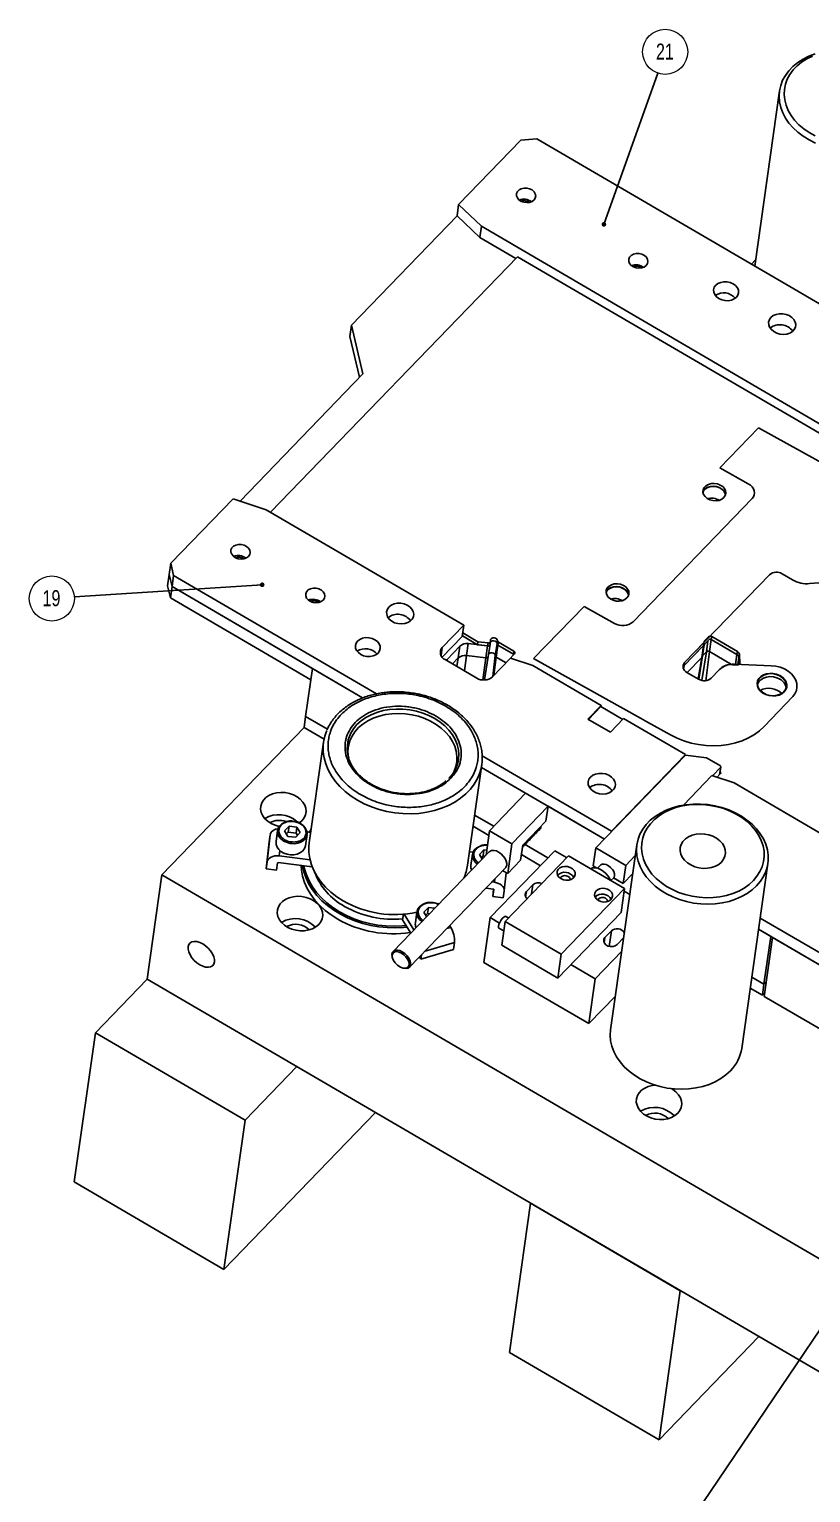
# Model space of a CAD drawing. Header units: millimetres. Extents: x 4 to 907, y 5 to 1495.
# Drawn here: x 431 to 602.1, y 186.7 to 507.2 of the extents above; entities that cross this region are included whole.
import ezdxf

# ---------------------------------------------------------------- set-up
doc = ezdxf.new("R2010")
doc.units = ezdxf.units.MM
doc.styles.add('SLDTEXTSTYLE0', font='TXT', dxfattribs={"width": 0.75})
doc.dimstyles.new('SLDDIMSTYLE1', dxfattribs={"dimtxt": 0.18, "dimasz": 1.016, "dimexe": 0, "dimexo": 0.0625, "dimgap": 0, "dimtad": 0, "dimtih": 1, "dimtoh": 1, "dimdec": 0, "dimrnd": 1e-09, "dimzin": 0, "dimdsep": 46, "dimtxsty": 'Standard', "dimblk1": 'DOT', "dimblk2": 'DOT', "dimsah": 1, "dimcen": 0.09, "dimadec": 0, "dimazin": 0, "dimtfac": 1.016, "dimtdec": 0, "dimtofl": 0, "dimtmove": 0, "dimatfit": 3, "dimldrblk": 'DOT', "dimfxl": 1, "dimfrac": 2, "dimtolj": 1, "dimtzin": 0, "dimarcsym": 0})

# ---------------------------------------------------------------- blocks, each defined once
blk = doc.blocks.new('SW_NOTE_18')
at = {"color": 0, "linetype": 'Continuous', "lineweight": 0}
blk.add_circle((-4.93, -0.32), 4.94, dxfattribs=at)
at = {"color": 0, "linetype": 'Continuous', "lineweight": 0, "insert": (-5, 1.49), "char_height": 3.5, "attachment_point": 2, "style": 'SLDTEXTSTYLE0'}
blk.add_mtext('19', dxfattribs=at)
blk = doc.blocks.new('_Dot')
at = {"color": 0, "linetype": 'ByBlock', "lineweight": -2}
blk.add_line((-0.5, 0), (-1, 0), dxfattribs=at)
at = {"color": 0, "linetype": 'ByBlock', "const_width": 0.5}
blk.add_lwpolyline([(-0.25, 0, 1), (0.25, 0, 1)], format="xyb", close=True, dxfattribs=at)
blk = doc.blocks.new('SW_NOTE_20')
at = {"color": 0, "linetype": 'Continuous', "lineweight": 0}
blk.add_circle((1.65, 4.65), 4.94, dxfattribs=at)
at = {"color": 0, "linetype": 'Continuous', "lineweight": 0, "insert": (1.58, 6.46), "char_height": 3.5, "attachment_point": 2, "style": 'SLDTEXTSTYLE0'}
blk.add_mtext('21', dxfattribs=at)

msp = doc.modelspace()

# ---------------------------------------------------------------- linework, layer by layer
at = {"color": 7, "linetype": 'Continuous', "lineweight": 25}
for p, q in [((595.27, 493.676), (589.837, 455.328)), ((538.66, 482.937), (525.015, 468.802)), ((542.123, 483.206), (538.66, 482.937)), ((681.405, 401.828), (542.123, 483.206)), ((525.015, 468.802), (524.668, 466.35)), ((525.015, 468.802), (530.023, 464.034)), ((501.534, 442.386), (524.668, 466.35)), ((524.668, 466.35), (529.676, 461.582)), ((530.023, 464.034), (529.676, 461.582)), ((529.676, 461.582), (537.524, 456.997)), ((530.023, 464.034), (665.209, 385.05)), ((537.891, 457.376), (483.853, 401.397)), ((824.579, 289.874), (537.891, 457.376)), ((590.027, 456.671), (589.13, 455.741)), ((501.187, 439.935), (501.534, 442.386)), ((504.069, 431.738), (501.534, 442.386)), ((503.322, 430.964), (501.187, 439.935)), ((477.154, 403.856), (504.069, 431.738)), ((590.682, 419.913), (582.186, 411.122)), ((610.164, 409.061), (590.682, 419.913)), ((582.186, 411.122), (588.447, 407.635)), ((475.624, 404.363), (461.979, 390.228)), ((482.906, 401.95), (475.624, 404.363)), ((589.269, 404.405), (563.233, 377.435)), ((526.158, 376.68), (482.906, 401.95)), ((461.979, 390.228), (461.632, 387.776)), ((461.979, 390.228), (462.613, 387.565)), ((595.858, 387.938), (598.136, 386.605)), ((461.285, 385.325), (461.632, 387.776)), ((461.918, 382.663), (461.285, 385.325)), ((462.266, 385.114), (461.632, 387.776)), ((461.918, 382.663), (462.266, 385.114)), ((462.613, 387.565), (462.266, 385.114)), ((492.99, 367.163), (462.266, 385.114)), ((462.266, 385.114), (503.993, 360.734)), ((462.613, 387.565), (507.005, 361.629)), ((574.484, 368.475), (593.088, 387.724)), ((601.861, 385.77), (609.044, 386.324)), ((492.642, 364.712), (461.918, 382.663)), ((552.482, 380.786), (541.438, 369.359)), ((559.139, 377.077), (552.482, 380.786)), ((521.442, 371.795), (526.158, 376.68)), ((526.158, 376.68), (525.811, 374.229)), ((521.419, 369.679), (525.811, 374.229)), ((525.314, 372.109), (522.487, 369.181)), ((524.943, 369.494), (525.314, 372.109)), ((525.826, 374.335), (529.143, 372.397)), ((525.918, 374.988), (529.236, 373.05)), ((526.743, 370.03), (527.113, 372.645)), ((531.354, 372.126), (527.113, 372.645)), ((529.143, 372.397), (529.236, 373.05)), ((531.354, 372.126), (529.143, 372.397)), ((531.446, 372.78), (529.236, 373.05)), ((530.983, 369.511), (531.354, 372.126)), ((531.354, 372.126), (531.446, 372.78)), ((531.518, 369.815), (531.889, 372.429)), ((531.889, 372.429), (531.981, 373.083)), ((532.02, 373.44), (531.983, 373.092)), ((533.048, 370.016), (533.418, 372.631)), ((533.262, 369.68), (533.633, 372.294)), ((533.418, 372.631), (533.511, 373.284)), ((533.633, 372.294), (533.725, 372.948)), ((537.031, 370.309), (533.633, 372.294)), ((537.124, 370.962), (533.725, 372.948)), ((574.391, 367.821), (579.975, 373.599)), ((578.619, 372.195), (574.391, 367.821)), ((578.711, 372.849), (574.484, 368.475)), ((578.248, 369.581), (578.619, 372.195)), ((578.334, 369.75), (578.691, 372.27)), ((578.619, 372.195), (578.711, 372.849)), ((579.736, 374.115), (578.887, 373.235)), ((579.965, 370.9), (580.336, 373.515)), ((580.336, 373.515), (580.428, 374.168)), ((585.956, 370.231), (580.336, 373.515)), ((586.049, 370.885), (580.428, 374.168)), ((528.974, 365.103), (522.076, 369.133)), ((522.487, 369.181), (522.33, 368.984)), ((526.743, 370.03), (530.983, 369.511)), ((530.651, 364.677), (531.517, 369.807)), ((536.394, 369.471), (532.436, 365.371)), ((535.977, 369.111), (535.965, 369.027)), ((535.977, 369.111), (537.25, 370.43)), ((535.977, 369.111), (536.022, 369.085)), ((541.249, 367.863), (536.394, 369.471)), ((537.031, 370.309), (537.124, 370.962)), ((537.093, 370.267), (537.031, 370.309)), ((541.438, 369.359), (564.859, 356.313)), ((577.511, 364.871), (578.333, 369.743)), ((578.424, 369.967), (579.273, 370.846)), ((585.956, 370.231), (586.049, 370.885)), ((586.386, 369.607), (586.478, 370.261)), ((586.447, 368.086), (586.386, 369.607)), ((586.556, 368.327), (586.478, 370.261)), ((492.99, 367.163), (491.508, 356.705)), ((492.642, 364.712), (492.99, 367.163)), ((492.99, 367.163), (503.993, 360.734)), ((556.234, 359.108), (541.249, 367.863)), ((574.391, 367.821), (574.484, 368.475)), ((574.989, 366.345), (577.551, 364.847)), ((582.153, 366.986), (580.237, 364.971)), ((580.33, 365.069), (582.153, 366.986)), ((585.079, 368.005), (586.074, 367.968)), ((593.466, 367.801), (585.323, 368.109)), ((556.234, 359.108), (553.334, 356.104)), ((556.196, 358.838), (556.234, 359.108)), ((591.92, 354.473), (598.16, 361.032)), ((491.508, 356.705), (491.161, 354.253)), ((491.508, 356.705), (496.276, 353.919)), ((553.334, 356.104), (558.25, 353.231)), ((556.14, 358.871), (553.421, 356.053)), ((560.97, 356.049), (556.14, 358.871)), ((558.25, 353.231), (561.15, 356.235)), ((574.669, 348.337), (561.15, 356.235)), ((564.859, 356.313), (566.394, 355.415)), ((491.161, 354.253), (460.04, 322.015)), ((491.161, 354.253), (495.548, 351.69)), ((566.394, 355.415), (571.398, 352.628)), ((495.438, 351.062), (492.313, 329.001)), ((530.179, 348.089), (558.472, 331.559)), ((574.683, 348.212), (555.054, 327.878)), ((558.472, 331.559), (574.669, 348.337)), ((574.669, 348.337), (574.646, 348.174)), ((579.267, 347.651), (574.683, 348.212)), ((582.339, 345.856), (579.267, 347.651)), ((526.967, 324.091), (530.092, 346.152)), ((530.005, 345.536), (539.69, 339.878)), ((530.005, 345.536), (556.92, 329.811)), ((530.036, 345.8), (530.092, 346.152)), ((580.465, 343.722), (574.238, 337.272)), ((585.32, 342.114), (580.465, 343.722)), ((580.567, 343.688), (582.402, 345.59)), ((581.587, 343.351), (582.312, 344.102)), ((582.402, 345.59), (582.171, 343.956)), ((582.402, 345.59), (582.339, 345.856)), ((539.69, 339.878), (531.769, 331.672)), ((723.782, 261.215), (585.32, 342.114)), ((536.684, 328.8), (544.606, 337.006)), ((544.143, 333.737), (544.606, 337.006)), ((544.606, 337.006), (556.92, 329.811)), ((528.523, 335.078), (532.701, 332.637)), ((539.051, 328.462), (544.143, 333.737)), ((483.099, 324.858), (483.738, 330.796)), ((483.738, 330.796), (483.52, 329.26)), ((485.385, 331.738), (485.038, 329.287)), ((486.907, 331.656), (487.887, 332.671)), ((487.646, 330.43), (486.907, 331.656)), ((487.702, 331.364), (487.321, 330.969)), ((489.365, 330.22), (487.646, 330.43)), ((487.702, 331.364), (487.887, 332.671)), ((489.421, 331.153), (487.702, 331.364)), ((487.887, 332.671), (489.606, 332.461)), ((490.345, 331.235), (489.365, 330.22)), ((489.421, 331.153), (489.606, 332.461)), ((489.746, 330.614), (489.421, 331.153)), ((489.606, 332.461), (490.345, 331.235)), ((491.474, 328.375), (491.821, 330.826)), ((492.639, 331.303), (491.812, 331.404)), ((492.69, 331.665), (492.479, 331.322)), ((528.176, 332.627), (531.619, 330.615)), ((531.769, 331.672), (531.011, 326.321)), ((531.769, 331.672), (536.684, 328.8)), ((558.472, 331.559), (558.449, 331.395)), ((482.881, 323.322), (483.52, 329.26)), ((531.733, 327.069), (510.656, 305.235)), ((527.386, 327.049), (528.179, 326.952)), ((527.43, 327.044), (527.398, 327.136)), ((529.583, 326.432), (530.563, 327.447)), ((530.563, 327.447), (530.378, 326.14)), ((530.563, 327.447), (531.16, 327.374)), ((546.097, 327.272), (531.951, 312.619)), ((536.684, 328.8), (535.758, 322.263)), ((538.588, 325.194), (539.051, 328.462)), ((539.46, 328.688), (544.577, 325.698)), ((548.668, 325.77), (546.097, 327.272)), ((555.054, 327.878), (554.498, 323.956)), ((555.054, 327.878), (561.608, 324.049)), ((564.035, 328.577), (558.293, 288.049)), ((483.099, 324.858), (482.881, 323.322)), ((485.164, 323.042), (485.386, 324.611)), ((492.917, 323.756), (485.495, 324.664)), ((492.479, 325.306), (485.703, 326.135)), ((492.917, 323.756), (492.927, 323.83)), ((528.061, 326.514), (527.713, 324.063)), ((530.173, 325.453), (529.583, 326.432)), ((530.378, 326.14), (529.997, 325.745)), ((530.788, 326.09), (530.378, 326.14)), ((549.051, 326.166), (535.188, 311.806)), ((538.588, 325.194), (535.758, 322.263)), ((538.764, 326.44), (542.939, 324.001)), ((561.341, 318.986), (549.051, 326.166)), ((554.498, 323.956), (555.298, 323.489)), ((556.087, 324.148), (555.419, 323.456)), ((561.608, 324.049), (561.053, 320.127)), ((561.608, 324.049), (563.7, 326.216)), ((587.007, 283.981), (592.748, 324.509)), ((460.04, 322.015), (456.799, 299.137)), ((460.04, 322.015), (689.446, 187.981)), ((482.881, 323.322), (485.164, 323.042)), ((514.254, 301.763), (535.331, 323.597)), ((535.758, 322.263), (534.662, 322.904)), ((535.009, 318.539), (535.43, 322.455)), ((558.35, 320.733), (558.965, 321.37)), ((558.95, 321.355), (561.053, 320.127)), ((561.053, 320.127), (563.145, 322.294)), ((532.636, 318.894), (530.986, 319.096)), ((532.277, 320.434), (532.845, 320.364)), ((532.68, 318.881), (532.504, 317.247)), ((532.504, 317.247), (532.726, 318.816)), ((535.004, 318.504), (534.787, 316.968)), ((541.267, 319.781), (539.853, 318.315)), ((547.478, 304.625), (561.341, 318.986)), ((561.341, 318.986), (560.6, 313.757)), ((562.493, 317.693), (561.259, 318.413)), ((517.417, 313.83), (518.397, 314.845)), ((518.212, 313.538), (518.397, 314.845)), ((518.397, 314.845), (519.771, 314.677)), ((520.558, 315.591), (520.763, 315.706)), ((534.787, 316.968), (532.504, 317.247)), ((512.751, 312.167), (512.923, 313.381)), ((514.518, 309.236), (512.751, 312.167)), ((513.105, 313.397), (515.192, 309.934)), ((515.895, 313.912), (515.548, 311.461)), ((518.008, 312.851), (517.417, 313.83)), ((518.212, 313.538), (517.831, 313.143)), ((518.622, 313.488), (518.212, 313.538)), ((531.951, 312.619), (530.562, 302.814)), ((531.951, 312.619), (533.97, 311.439)), ((535.188, 311.806), (534.447, 306.576)), ((535.188, 311.806), (547.478, 304.625)), ((535.928, 312.572), (535.35, 312.909)), ((546.737, 299.396), (560.6, 313.757)), ((591.05, 312.524), (662.673, 270.677)), ((523.058, 310.884), (523.302, 310.479)), ((533.837, 310.319), (534.89, 309.703)), ((558.473, 309.728), (557.058, 308.263)), ((559.721, 306.707), (561.136, 308.172)), ((590.703, 310.073), (593.355, 308.524)), ((590.703, 310.073), (659.661, 269.783)), ((593.355, 308.524), (591.873, 298.065)), ((593.764, 308.284), (591.935, 295.374)), ((593.764, 308.284), (659.661, 269.783)), ((523.886, 305.676), (516.734, 303.543)), ((524.104, 307.212), (523.886, 305.676)), ((534.447, 306.576), (546.737, 299.396)), ((547.478, 304.625), (546.737, 299.396)), ((554.892, 299.215), (560.732, 305.266)), ((510.475, 303.976), (510.531, 303.782)), ((512.806, 301.587), (513.002, 301.537)), ((516.734, 303.543), (516.441, 304.029)), ((516.865, 304.468), (516.734, 303.543)), ((530.562, 302.814), (553.502, 289.41)), ((549.566, 302.327), (554.892, 299.215)), ((445.482, 287.414), (456.799, 299.137)), ((456.799, 299.137), (686.205, 165.103)), ((554.892, 299.215), (553.502, 289.41)), ((589.221, 299.614), (591.873, 298.065)), ((591.873, 298.065), (592.393, 298.603)), ((553.502, 289.41), (559.343, 295.461)), ((588.874, 297.163), (591.526, 295.614)), ((591.873, 298.065), (591.526, 295.614)), ((591.526, 295.614), (592.046, 296.152)), ((591.935, 295.374), (651.216, 260.739)), ((440.852, 254.73), (445.482, 287.414)), ((478.255, 268.266), (445.482, 287.414)), ((489.571, 279.989), (478.255, 268.266)), ((506.783, 269.933), (473.624, 235.583)), ((473.624, 235.583), (478.255, 268.266)), ((473.624, 235.583), (440.852, 254.73)), ((536.147, 217.387), (540.778, 250.071)), ((573.55, 230.923), (540.778, 250.071)), ((568.92, 198.24), (573.55, 230.923)), ((590.762, 220.867), (568.92, 198.24)), ((568.92, 198.24), (536.147, 217.387))]:
    msp.add_line(p, q, dxfattribs=at)
at = {"color": 8, "linetype": 'Continuous', "lineweight": 25}
for p, q in [((578.424, 369.967), (578.761, 372.342)), ((579.273, 370.846), (579.609, 373.22)), ((521.442, 371.795), (521.19, 370.017)), ((522.45, 368.914), (522.487, 369.181)), ((523.686, 368.192), (524.943, 369.494)), ((524.943, 369.494), (524.636, 367.637)), ((526.743, 370.03), (526.266, 366.684)), ((530.297, 364.689), (530.983, 369.511)), ((532.525, 365.463), (533.048, 370.016)), ((532.75, 365.696), (533.262, 369.68)), ((533.262, 369.68), (535.393, 368.435)), ((537.014, 370.185), (537.031, 370.309)), ((575.074, 366.296), (578.248, 369.581)), ((577.472, 364.893), (578.248, 369.581)), ((577.574, 364.834), (578.424, 369.967)), ((578.234, 364.577), (579.273, 370.846)), ((579.965, 370.9), (579.145, 364.523)), ((579.965, 370.9), (584.758, 368.1)), ((585.654, 368.097), (585.956, 370.231)), ((586.169, 368.077), (586.386, 369.607)), ((574.282, 367.052), (574.391, 367.821)), ((586.542, 368.226), (586.556, 368.327)), ((485.834, 327.352), (485.703, 326.135)), ((532.845, 320.364), (532.924, 321.104)), ((532.726, 318.816), (532.727, 318.819)), ((539.689, 317.16), (539.853, 318.315)), ((540.989, 317.815), (541.267, 319.781)), ((522.411, 310.213), (523.302, 310.479)), ((556.895, 307.107), (557.058, 308.263)), ((557.99, 306.321), (558.473, 309.728)), ((524.104, 307.212), (517.659, 305.29))]:
    msp.add_line(p, q, dxfattribs=at)
at = {"color": 7, "linetype": 'Continuous', "lineweight": 25, "flags": 128}
for points in [[(603.131, 482.27), (601.752, 482.955), (600.469, 483.745), (599.297, 484.631), (598.25, 485.602), (597.341, 486.647), (596.581, 487.752), (595.98, 488.904), (595.544, 490.09), (595.279, 491.294), (595.189, 492.503), (595.273, 493.701), (595.532, 494.875), (595.962, 496.008), (596.558, 497.089), (597.313, 498.104), (598.216, 499.041), (599.259, 499.887), (600.427, 500.634), (601.707, 501.271), (603.083, 501.792)], [(602.504, 501.329), (601.258, 500.726), (600.123, 500.013), (599.112, 499.199), (598.24, 498.296), (597.518, 497.314), (596.954, 496.267), (596.557, 495.168), (596.332, 494.032), (596.281, 492.873), (596.405, 491.706), (596.703, 490.547), (597.17, 489.411), (597.801, 488.313), (598.588, 487.266), (599.519, 486.285), (600.584, 485.383), (601.768, 484.57), (603.055, 483.859)], [(541.522, 469.806), (541.799, 470.218), (541.896, 470.684), (541.806, 471.163), (541.536, 471.611), (541.11, 471.989), (540.565, 472.264), (539.951, 472.41), (539.322, 472.416), (538.734, 472.28), (538.238, 472.015), (537.88, 471.643), (537.69, 471.199), (537.687, 470.722), (537.869, 470.253), (538.221, 469.835), (538.712, 469.505), (539.297, 469.292), (539.926, 469.215), (540.542, 469.281), (541.09, 469.484), (541.522, 469.806)], [(566.101, 455.445), (566.378, 455.858), (566.476, 456.324), (566.385, 456.802), (566.115, 457.25), (565.689, 457.628), (565.145, 457.903), (564.531, 458.05), (563.901, 458.055), (563.313, 457.919), (562.817, 457.654), (562.459, 457.283), (562.269, 456.838), (562.266, 456.361), (562.448, 455.892), (562.8, 455.474), (563.291, 455.144), (563.877, 454.931), (564.505, 454.854), (565.121, 454.92), (565.669, 455.123), (566.101, 455.445)], [(581.322, 451.136), (581.801, 451.508), (582.402, 451.765), (583.082, 451.89), (583.796, 451.873), (584.495, 451.717), (585.131, 451.431), (585.661, 451.036), (586.049, 450.557), (586.269, 450.028), (586.304, 449.485), (586.154, 448.965), (585.828, 448.503), (585.349, 448.131), (584.748, 447.873), (584.068, 447.749), (583.354, 447.765), (582.655, 447.922), (582.019, 448.207), (581.489, 448.603), (581.101, 449.082), (580.882, 449.61), (580.846, 450.153), (580.996, 450.674), (581.322, 451.136)], [(593.407, 444.075), (593.906, 444.467), (594.529, 444.745), (595.235, 444.89), (595.981, 444.893), (596.72, 444.755), (597.404, 444.484), (597.993, 444.097), (598.447, 443.619), (598.739, 443.078), (598.851, 442.511), (598.775, 441.951), (598.516, 441.435), (598.09, 440.994), (597.525, 440.656), (596.855, 440.444), (596.123, 440.369), (595.375, 440.436), (594.658, 440.643), (594.016, 440.974), (593.491, 441.41), (593.114, 441.924), (592.911, 442.482), (592.893, 443.05), (593.062, 443.593), (593.407, 444.075)], [(578.509, 405.952), (578.648, 406.19), (579.028, 406.584), (579.538, 406.881), (580.142, 407.062), (580.801, 407.113), (581.468, 407.032), (582.098, 406.823), (582.649, 406.501), (583.083, 406.089), (583.37, 405.613), (583.475, 405.248)], [(583.438, 405.143), (583.386, 405.422), (583.15, 405.923), (582.75, 406.368), (582.214, 406.724), (581.584, 406.965), (580.904, 407.071), (580.227, 407.037), (579.602, 406.863), (579.075, 406.564), (578.686, 406.161), (578.515, 405.841)], [(583.092, 404.61), (583.4, 405.054), (583.533, 405.555), (583.479, 406.076), (583.243, 406.577), (582.843, 407.022), (582.307, 407.378), (581.676, 407.618), (580.997, 407.725), (580.32, 407.691), (579.695, 407.517), (579.168, 407.218), (578.779, 406.815), (578.556, 406.338), (578.516, 405.822), (578.663, 405.307), (578.984, 404.829), (579.456, 404.425), (580.045, 404.124), (580.706, 403.949), (581.391, 403.912), (582.048, 404.017), (582.629, 404.256), (583.092, 404.61)], [(588.447, 407.635), (588.91, 407.324), (589.289, 406.953), (589.57, 406.539), (589.742, 406.097), (589.798, 405.645), (589.735, 405.201), (589.556, 404.782), (589.269, 404.405)], [(478.986, 391.75), (479.263, 392.163), (479.361, 392.629), (479.271, 393.107), (479.001, 393.555), (478.574, 393.934), (478.03, 394.208), (477.416, 394.355), (476.787, 394.36), (476.198, 394.224), (475.703, 393.959), (475.344, 393.588), (475.155, 393.144), (475.151, 392.666), (475.333, 392.197), (475.686, 391.779), (476.176, 391.449), (476.762, 391.236), (477.391, 391.159), (478.006, 391.225), (478.555, 391.428), (478.986, 391.75)], [(495.372, 382.176), (495.649, 382.589), (495.747, 383.055), (495.657, 383.533), (495.387, 383.981), (494.961, 384.36), (494.416, 384.634), (493.802, 384.781), (493.173, 384.787), (492.584, 384.651), (492.089, 384.385), (491.731, 384.014), (491.541, 383.57), (491.537, 383.092), (491.72, 382.624), (492.072, 382.206), (492.562, 381.876), (493.148, 381.663), (493.777, 381.586), (494.393, 381.652), (494.941, 381.854), (495.372, 382.176)], [(557.29, 383.971), (557.429, 384.209), (557.809, 384.603), (558.319, 384.901), (558.924, 385.081), (559.582, 385.132), (560.249, 385.051), (560.88, 384.842), (561.431, 384.521), (561.865, 384.108), (562.152, 383.632), (562.256, 383.268)], [(562.22, 383.163), (562.168, 383.441), (561.932, 383.943), (561.531, 384.388), (560.996, 384.744), (560.365, 384.984), (559.686, 385.091), (559.009, 385.056), (558.383, 384.883), (557.857, 384.584), (557.468, 384.18), (557.296, 383.86)], [(561.873, 382.63), (562.182, 383.074), (562.314, 383.575), (562.26, 384.095), (562.025, 384.596), (561.624, 385.041), (561.088, 385.397), (560.458, 385.638), (559.778, 385.744), (559.101, 385.71), (558.476, 385.537), (557.949, 385.237), (557.56, 384.834), (557.338, 384.357), (557.298, 383.842), (557.444, 383.326), (557.765, 382.848), (558.238, 382.444), (558.826, 382.143), (559.487, 381.968), (560.172, 381.932), (560.829, 382.037), (561.411, 382.275), (561.873, 382.63)], [(509.755, 380.649), (510.254, 381.041), (510.877, 381.318), (511.583, 381.463), (512.329, 381.467), (513.068, 381.329), (513.753, 381.058), (514.341, 380.671), (514.795, 380.192), (515.088, 379.652), (515.199, 379.084), (515.123, 378.525), (514.864, 378.008), (514.439, 377.568), (513.873, 377.23), (513.204, 377.017), (512.472, 376.942), (511.724, 377.01), (511.006, 377.216), (510.364, 377.548), (509.839, 377.984), (509.463, 378.497), (509.259, 379.056), (509.241, 379.624), (509.41, 380.166), (509.755, 380.649)], [(502.887, 373.202), (503.367, 373.575), (503.967, 373.832), (504.647, 373.956), (505.361, 373.94), (506.06, 373.783), (506.696, 373.498), (507.226, 373.102), (507.614, 372.624), (507.834, 372.095), (507.869, 371.552), (507.719, 371.031), (507.393, 370.569), (506.914, 370.197), (506.313, 369.94), (505.633, 369.815), (504.919, 369.832), (504.22, 369.988), (503.584, 370.274), (503.054, 370.67), (502.666, 371.148), (502.447, 371.677), (502.411, 372.22), (502.561, 372.74), (502.887, 373.202)], [(533.418, 372.631), (533.372, 372.848), (533.223, 373.043), (532.993, 373.187), (532.715, 373.258), (532.43, 373.246), (532.181, 373.152), (532.005, 372.991), (531.955, 372.899)], [(533.418, 372.631), (533.372, 372.848), (533.223, 373.043), (532.993, 373.187), (532.715, 373.258), (532.43, 373.246), (532.181, 373.152), (532.005, 372.991), (531.955, 372.899)], [(533.511, 373.284), (533.465, 373.502), (533.316, 373.697), (533.085, 373.84), (532.807, 373.911), (532.523, 373.899), (532.274, 373.806), (532.098, 373.645), (532.02, 373.44)], [(574.391, 367.821), (574.202, 367.574), (574.144, 367.464)], [(574.391, 367.821), (574.202, 367.574), (574.144, 367.464)], [(574.144, 367.464), (574.202, 367.574), (574.391, 367.821)], [(596.317, 362.076), (596.672, 362.561), (596.863, 363.105), (596.88, 363.677), (596.722, 364.248), (596.398, 364.786), (595.925, 365.262), (595.328, 365.652), (594.639, 365.933), (593.897, 366.09), (593.14, 366.116), (592.41, 366.009), (591.746, 365.774), (591.184, 365.424), (590.753, 364.978), (590.478, 364.461), (590.374, 363.899), (590.444, 363.324), (590.687, 362.765), (591.089, 362.255), (591.628, 361.819), (592.275, 361.481), (592.995, 361.261), (593.75, 361.168), (594.498, 361.209), (595.2, 361.382), (595.817, 361.676), (596.317, 362.076)], [(595.446, 365.519), (594.766, 365.831), (594.02, 366.017), (593.252, 366.064), (592.506, 365.971), (591.826, 365.742), (591.25, 365.392), (590.814, 364.94), (590.541, 364.412), (590.447, 363.841), (590.539, 363.257), (590.811, 362.696), (591.247, 362.191), (591.822, 361.769), (592.501, 361.457), (593.247, 361.272), (594.015, 361.224), (594.761, 361.318), (595.442, 361.546), (596.017, 361.896), (596.454, 362.348), (596.727, 362.876), (596.82, 363.448), (596.728, 364.031), (596.456, 364.592), (596.02, 365.098), (595.446, 365.519)], [(595.353, 364.865), (594.673, 365.178), (593.928, 365.363), (593.159, 365.41), (592.414, 365.317), (591.733, 365.088), (591.158, 364.738), (590.721, 364.286), (590.449, 363.762)], [(598.16, 361.032), (598.646, 361.666), (598.964, 362.367), (599.104, 363.111), (599.06, 363.872), (598.835, 364.626), (598.435, 365.346), (597.875, 366.01), (597.172, 366.595), (596.351, 367.08), (595.439, 367.451), (594.466, 367.694), (593.466, 367.801)], [(500.941, 347.517), (500.844, 348.066), (500.782, 349.183), (500.9, 350.286), (501.198, 351.358), (501.671, 352.384), (502.311, 353.347), (503.108, 354.234), (504.052, 355.03), (505.127, 355.725), (506.316, 356.306), (507.603, 356.765), (508.968, 357.096), (510.389, 357.294), (511.846, 357.355), (513.316, 357.278), (514.777, 357.064), (516.206, 356.718), (517.583, 356.244), (518.886, 355.649), (520.096, 354.942), (521.194, 354.134), (522.163, 353.238), (522.989, 352.266), (523.659, 351.234), (524.164, 350.157), (524.495, 349.052), (524.648, 347.935), (524.62, 346.823), (524.411, 345.734), (524.025, 344.683), (523.822, 344.276)], [(571.398, 352.628), (572.831, 351.913), (574.347, 351.317), (575.927, 350.848), (577.552, 350.51), (579.202, 350.308), (580.856, 350.245), (582.495, 350.322), (584.098, 350.537), (585.645, 350.888), (587.118, 351.37), (588.498, 351.978), (589.769, 352.704), (590.914, 353.539), (591.92, 354.473)], [(553.889, 343.404), (554.388, 343.796), (555.011, 344.073), (555.717, 344.218), (556.463, 344.222), (557.202, 344.084), (557.887, 343.813), (558.475, 343.426), (558.929, 342.947), (559.221, 342.407), (559.333, 341.839), (559.257, 341.28), (558.998, 340.763), (558.573, 340.322), (558.007, 339.985), (557.338, 339.772), (556.606, 339.697), (555.857, 339.765), (555.14, 339.971), (554.498, 340.303), (553.973, 340.739), (553.597, 341.252), (553.393, 341.811), (553.375, 342.379), (553.544, 342.921), (553.889, 343.404)], [(490.138, 333.392), (490.719, 333.885), (491.181, 334.482), (491.477, 335.145), (491.598, 335.849), (491.54, 336.568), (491.303, 337.277), (490.898, 337.95), (490.338, 338.562), (489.644, 339.092), (488.84, 339.52), (487.956, 339.83), (487.025, 340.013), (486.078, 340.06), (485.151, 339.971), (484.278, 339.748), (483.489, 339.4), (482.814, 338.939), (482.276, 338.382), (481.895, 337.749), (481.685, 337.062), (481.654, 336.348), (481.802, 335.63), (482.124, 334.937), (482.609, 334.291), (483.239, 333.718), (483.992, 333.237), (484.839, 332.866), (485.751, 332.618), (485.753, 332.617)], [(590.272, 319.602), (589.297, 318.709), (588.19, 317.911), (586.964, 317.218), (585.634, 316.638), (584.216, 316.179), (582.727, 315.845), (581.186, 315.641), (579.611, 315.57), (578.021, 315.631), (576.435, 315.825), (574.874, 316.149), (573.354, 316.6), (571.897, 317.171), (570.518, 317.856), (569.234, 318.646), (568.062, 319.532), (567.015, 320.503), (566.106, 321.548), (565.346, 322.653), (564.745, 323.805), (564.309, 324.991), (564.045, 326.195), (563.954, 327.404), (564.039, 328.602), (564.297, 329.775), (564.727, 330.909), (565.323, 331.99), (566.078, 333.005), (566.982, 333.942), (568.024, 334.788), (569.192, 335.535), (570.472, 336.172), (571.848, 336.692), (573.304, 337.09), (574.821, 337.359), (576.382, 337.497), (577.967, 337.502), (579.557, 337.374), (581.133, 337.114), (582.676, 336.726), (584.166, 336.215), (585.587, 335.586), (586.92, 334.848), (588.15, 334.008), (589.261, 333.078), (590.241, 332.069), (591.076, 330.992), (591.758, 329.862), (592.277, 328.691), (592.628, 327.494), (592.806, 326.286), (592.809, 325.08), (592.637, 323.893), (592.292, 322.738), (591.778, 321.628), (591.102, 320.579), (590.272, 319.602)], [(589.545, 320.734), (590.343, 321.678), (590.988, 322.694), (591.469, 323.769), (591.78, 324.889), (591.919, 326.038), (591.882, 327.203), (591.671, 328.367), (591.287, 329.517), (590.737, 330.636), (590.027, 331.71), (589.167, 332.725), (588.167, 333.669), (587.041, 334.527), (585.804, 335.291), (584.471, 335.949), (583.06, 336.492), (581.59, 336.915), (580.078, 337.211), (578.547, 337.376), (577.014, 337.409), (575.5, 337.308), (574.026, 337.076), (572.609, 336.715), (571.269, 336.229), (570.024, 335.626), (568.888, 334.914), (567.878, 334.1), (567.006, 333.197), (566.283, 332.215), (565.72, 331.168), (565.322, 330.069), (565.097, 328.932), (565.046, 327.773), (565.17, 326.607), (565.468, 325.448), (565.936, 324.312), (566.567, 323.214), (567.353, 322.167), (568.285, 321.186), (569.349, 320.284), (570.533, 319.471), (571.82, 318.759), (573.194, 318.158), (574.637, 317.674), (576.131, 317.314), (577.655, 317.083), (579.189, 316.984), (580.715, 317.018), (582.211, 317.185), (583.659, 317.482), (585.04, 317.906), (586.335, 318.451), (587.527, 319.11), (588.602, 319.874), (589.545, 320.734)], [(486.529, 329.526), (486.467, 329.571), (485.964, 330.024), (485.603, 330.545), (485.404, 331.106), (485.378, 331.677), (485.525, 332.226), (485.838, 332.724), (486.3, 333.145), (486.886, 333.465), (487.073, 333.536)], [(490.586, 333.098), (491.006, 332.777), (491.441, 332.286), (491.723, 331.741), (491.837, 331.172), (491.776, 330.608), (491.545, 330.081), (491.154, 329.618), (490.626, 329.245), (489.99, 328.982), (489.841, 328.941)], [(492.744, 332.045), (492.628, 331.878), (492.286, 331.346)], [(582.581, 324.803), (583.042, 325.401), (583.339, 326.064), (583.46, 326.767), (583.401, 327.487), (583.165, 328.195), (582.759, 328.868), (582.199, 329.48), (581.505, 330.01), (580.702, 330.438), (579.818, 330.749), (578.886, 330.931), (577.94, 330.979), (577.013, 330.89), (576.139, 330.667), (575.351, 330.319), (574.675, 329.858), (574.137, 329.301), (573.757, 328.667), (573.547, 327.981), (573.515, 327.266), (573.663, 326.549), (573.986, 325.855), (574.471, 325.21), (575.101, 324.636), (575.853, 324.155), (576.701, 323.784), (577.612, 323.536), (578.556, 323.421), (579.497, 323.442), (580.401, 323.599), (581.236, 323.885), (581.971, 324.292), (582.581, 324.803)], [(491.474, 328.375), (491.429, 328.157), (491.197, 327.629), (490.807, 327.167), (490.279, 326.794), (489.642, 326.531), (488.931, 326.392), (488.183, 326.384), (487.438, 326.509), (486.738, 326.758), (486.12, 327.119), (485.617, 327.573), (485.256, 328.094), (485.057, 328.655), (485.03, 329.226), (485.038, 329.287)], [(492.313, 329.001), (492.234, 328.229), (492.241, 326.891), (492.426, 325.55), (492.787, 324.219), (493.322, 322.912), (494.024, 321.642), (494.886, 320.423), (495.9, 319.266), (497.054, 318.184), (498.338, 317.188), (499.738, 316.288)], [(529.121, 324.363), (528.64, 324.8), (528.279, 325.322), (528.08, 325.883), (528.053, 326.453), (528.2, 327.002), (528.513, 327.501), (528.976, 327.921), (529.562, 328.241), (529.749, 328.312)], [(533.764, 326.967), (534.308, 326.584), (534.794, 326.108), (535.187, 325.574), (535.457, 325.022), (535.585, 324.494), (535.56, 324.028), (535.384, 323.658), (535.331, 323.597)], [(485.703, 326.135), (485.234, 326.162), (484.775, 326.127), (484.342, 326.033), (483.954, 325.882), (483.624, 325.68), (483.365, 325.436), (483.188, 325.158), (483.099, 324.858)], [(490.514, 324.05), (490.594, 323.05), (490.854, 321.682), (491.286, 320.329), (491.884, 319.003), (492.644, 317.717), (493.558, 316.483), (494.618, 315.312), (495.814, 314.216), (497.134, 313.205), (498.568, 312.287)], [(490.829, 324.011), (491.131, 322.649), (491.605, 321.302), (492.244, 319.985), (493.043, 318.711), (493.995, 317.491), (495.09, 316.338), (496.318, 315.262), (497.668, 314.273), (499.127, 313.381), (500.682, 312.593), (502.318, 311.917), (504.019, 311.359), (505.771, 310.924), (507.556, 310.618), (509.357, 310.441), (511.159, 310.397), (512.944, 310.485), (513.717, 310.565)], [(491.134, 323.974), (491.266, 323.342), (491.678, 321.984), (492.261, 320.652), (493.008, 319.359), (493.914, 318.119), (494.968, 316.942), (496.161, 315.84), (497.482, 314.825), (498.917, 313.904), (500.453, 313.089), (502.075, 312.385), (503.768, 311.801), (505.515, 311.341), (507.298, 311.01), (509.102, 310.812), (510.909, 310.748), (512.701, 310.818), (513.517, 310.896)], [(547.421, 321.16), (547.955, 320.93), (548.541, 320.824), (549.129, 320.853), (549.665, 321.012), (550.103, 321.29), (550.402, 321.659), (550.538, 322.089), (550.497, 322.54), (550.284, 322.973), (549.916, 323.348), (549.428, 323.634), (548.862, 323.804), (548.268, 323.843), (547.7, 323.747), (547.207, 323.526), (546.834, 323.199), (546.614, 322.795), (546.566, 322.35), (546.695, 321.903), (546.989, 321.494), (547.421, 321.16)], [(559.164, 321.801), (559.146, 322.229), (558.984, 322.704), (558.692, 323.184), (558.297, 323.626), (557.833, 323.991), (557.342, 324.246), (556.867, 324.37), (556.45, 324.35), (556.13, 324.189), (556.087, 324.148)], [(547.313, 321.227), (547.321, 321.259), (547.487, 321.539), (547.787, 321.741), (548.175, 321.834), (548.593, 321.804), (548.976, 321.655), (549.267, 321.41), (549.421, 321.106), (549.437, 320.926)], [(553.918, 323.323), (553.937, 323.337), (554.355, 323.523), (554.875, 323.559), (555.462, 323.443), (556.08, 323.181), (556.691, 322.791), (557.255, 322.297), (557.738, 321.729), (558.109, 321.125), (558.257, 320.787)], [(558.965, 321.37), (559.037, 321.459), (559.164, 321.801)], [(532.726, 318.816), (532.726, 318.829), (532.722, 318.842), (532.715, 318.855), (532.704, 318.866), (532.69, 318.876), (532.674, 318.884), (532.656, 318.89), (532.636, 318.894)], [(532.845, 320.364), (533.305, 320.277), (533.739, 320.133), (534.131, 319.938), (534.464, 319.699), (534.727, 319.425), (534.908, 319.127), (535.002, 318.816), (535.004, 318.504)], [(555.614, 316.373), (556.148, 316.143), (556.734, 316.037), (557.322, 316.066), (557.858, 316.226), (558.296, 316.503), (558.595, 316.873), (558.731, 317.302), (558.69, 317.753), (558.477, 318.186), (558.109, 318.562), (557.621, 318.847), (557.055, 319.017), (556.461, 319.056), (555.893, 318.96), (555.4, 318.739), (555.028, 318.412), (554.807, 318.008), (554.759, 317.563), (554.888, 317.116), (555.182, 316.707), (555.614, 316.373)], [(494.374, 311.122), (494.836, 311.72), (495.132, 312.383), (495.253, 313.087), (495.195, 313.806), (494.958, 314.515), (494.553, 315.187), (493.993, 315.8), (493.299, 316.329), (492.495, 316.757), (491.611, 317.068), (490.68, 317.251), (489.733, 317.298), (488.806, 317.209), (487.933, 316.986), (487.144, 316.638), (486.469, 316.177), (485.931, 315.62), (485.55, 314.987), (485.34, 314.3), (485.309, 313.585), (485.457, 312.868), (485.779, 312.174), (486.264, 311.529), (486.894, 310.955), (487.647, 310.474), (488.494, 310.103), (489.406, 309.856), (490.349, 309.74), (491.29, 309.761), (492.194, 309.918), (493.029, 310.205), (493.765, 310.611), (494.374, 311.122)], [(516.955, 311.761), (516.475, 312.198), (516.114, 312.719), (515.914, 313.28), (515.888, 313.851), (516.035, 314.4), (516.348, 314.898), (516.81, 315.319), (517.397, 315.639), (517.583, 315.71)], [(555.506, 316.44), (555.514, 316.472), (555.68, 316.752), (555.98, 316.954), (556.368, 317.047), (556.786, 317.017), (557.169, 316.868), (557.46, 316.623), (557.614, 316.319), (557.63, 316.139)], [(533.745, 310.735), (533.844, 311.123), (534.033, 311.571), (534.29, 312.023), (534.583, 312.427), (534.878, 312.732), (535.138, 312.903), (535.333, 312.918), (535.35, 312.909)], [(533.837, 310.319), (533.749, 310.452), (533.745, 310.735)], [(557.058, 308.263), (556.824, 307.89), (556.779, 307.468), (556.928, 307.049), (557.253, 306.682), (557.715, 306.412), (558.259, 306.271), (558.818, 306.277), (559.326, 306.428), (559.721, 306.707)], [(468.337, 302.304), (468.983, 301.989), (469.613, 301.804), (470.195, 301.759), (470.701, 301.856), (471.104, 302.09), (471.384, 302.45), (471.528, 302.917), (471.529, 303.468), (471.385, 304.075), (471.105, 304.709), (470.702, 305.336), (470.197, 305.927), (469.615, 306.45), (468.985, 306.88), (468.339, 307.195), (467.709, 307.38), (467.126, 307.425), (466.621, 307.329), (466.218, 307.094), (465.937, 306.735), (465.793, 306.268), (465.793, 305.716), (465.937, 305.109), (466.217, 304.476), (466.62, 303.848), (467.125, 303.258), (467.707, 302.735), (468.337, 302.304)], [(510.475, 303.976), (510.447, 304.079), (510.396, 304.581), (510.497, 305.003), (510.743, 305.313), (511.116, 305.489), (511.588, 305.517), (512.125, 305.395), (512.686, 305.133)], [(512.522, 304.823), (513.033, 304.46), (513.485, 304.007), (513.843, 303.502), (514.077, 302.984), (514.168, 302.496), (514.108, 302.077), (513.904, 301.762), (513.57, 301.575), (513.135, 301.533), (512.633, 301.638), (512.105, 301.882), (511.594, 302.245), (511.142, 302.698), (510.784, 303.203), (510.55, 303.721), (510.459, 304.209), (510.518, 304.628), (510.723, 304.943), (511.057, 305.13), (511.492, 305.172), (511.994, 305.067), (512.522, 304.823)], [(512.686, 305.133), (513.23, 304.75), (513.717, 304.273), (514.11, 303.74), (514.38, 303.188), (514.507, 302.66), (514.483, 302.194), (514.307, 301.824), (513.995, 301.579), (513.568, 301.476), (513.059, 301.523), (513.002, 301.537)], [(558.293, 288.049), (558.212, 286.876), (558.303, 285.668), (558.568, 284.463), (559.003, 283.278), (559.605, 282.125), (560.364, 281.02), (561.273, 279.976), (562.32, 279.005), (563.492, 278.118), (564.776, 277.328), (566.155, 276.643), (567.613, 276.072), (569.132, 275.622), (570.694, 275.298), (572.279, 275.104), (573.869, 275.042), (575.444, 275.114), (576.986, 275.318), (578.474, 275.651), (579.892, 276.111), (581.222, 276.691), (582.448, 277.384), (583.555, 278.182), (584.53, 279.074)], [(568.03, 275.935), (567.421, 275.861), (566.548, 275.638), (565.759, 275.29), (565.084, 274.829), (564.546, 274.272), (564.165, 273.638), (563.955, 272.952), (563.924, 272.237), (564.072, 271.52), (564.394, 270.826), (564.879, 270.181), (565.509, 269.607), (566.262, 269.126), (567.109, 268.755), (568.021, 268.507), (568.964, 268.392), (569.905, 268.413), (570.809, 268.57), (571.644, 268.856), (572.38, 269.263), (572.989, 269.774), (572.989, 269.774)], [(572.989, 269.774), (573.451, 270.372), (573.747, 271.035), (573.868, 271.739), (573.81, 272.458), (573.573, 273.167), (573.168, 273.839), (572.608, 274.451), (571.914, 274.981), (571.593, 275.171)]]:
    msp.add_lwpolyline(points, dxfattribs=at)
at = {"color": 8, "linetype": 'Continuous', "lineweight": 25, "flags": 128}
for points in [[(531.585, 370.284), (531.635, 370.377), (531.811, 370.537), (532.06, 370.631), (532.344, 370.643), (532.622, 370.572), (532.853, 370.428), (533.002, 370.234), (533.048, 370.016)], [(500.812, 351.537), (500.939, 351.966), (501.379, 353.008), (501.986, 353.992), (502.751, 354.903), (503.663, 355.729), (504.709, 356.457), (505.873, 357.076), (507.138, 357.578), (508.486, 357.955), (509.897, 358.202), (511.351, 358.315), (512.827, 358.292), (514.302, 358.134), (515.756, 357.843), (517.167, 357.423), (518.515, 356.881), (519.78, 356.224), (520.943, 355.462), (521.988, 354.607), (522.899, 353.669), (523.664, 352.664), (524.27, 351.606), (524.709, 350.51), (524.976, 349.392), (525.064, 348.269), (525.064, 348.205)], [(495.423, 348.38), (495.551, 347.612), (495.913, 346.281), (496.447, 344.974), (497.149, 343.704), (498.012, 342.484), (499.025, 341.328), (500.18, 340.246), (501.464, 339.25), (502.863, 338.349)], [(502.863, 338.349), (504.365, 337.555), (505.952, 336.873), (507.61, 336.312), (509.32, 335.877), (511.066, 335.573), (512.829, 335.402), (514.591, 335.367), (516.335, 335.468), (518.042, 335.704), (519.695, 336.072), (521.277, 336.569), (522.772, 337.189), (524.164, 337.926), (525.438, 338.773), (526.583, 339.721), (527.586, 340.76), (528.437, 341.88), (529.127, 343.068), (529.65, 344.314), (529.999, 345.603), (530.036, 345.8)]]:
    msp.add_lwpolyline(points, dxfattribs=at)
at = {"color": 7, "linetype": 'Continuous', "lineweight": 25}
for centre, radius, start, end in [((539.29, 467.359), 2.629, 51.25641, 112.6162), ((539.313, 467.526), 2.136, 55.16333, 108.70928), ((563.869, 452.998), 2.629, 51.25641, 112.6162), ((563.893, 453.165), 2.136, 55.16333, 108.70928), ((583.059, 446.175), 3.288, 39.90756, 123.96504), ((595.345, 438.969), 3.519, 36.50451, 127.3681), ((595.345, 438.968), 3.519, 36.51281, 127.3598), ((476.754, 389.303), 2.629, 51.25641, 112.6162), ((476.778, 389.47), 2.136, 55.16333, 108.70928), ((594.619, 385.935), 2.355, 58.25673, 130.56795), ((601.355, 392.232), 6.482, 240.23218, 274.48288), ((493.141, 379.729), 2.629, 51.25641, 112.6162), ((493.164, 379.896), 2.136, 55.16333, 108.70928), ((511.693, 375.542), 3.519, 36.50451, 127.3681), ((511.693, 375.541), 3.519, 36.51281, 127.3598), ((560.937, 380.109), 3.525, 239.32866, 310.6492), ((526.767, 370.522), 2.151, 80.73158, 132.4767), ((531.461, 372.559), 0.447, 256.01879, 343.06584), ((531.555, 373.21), 0.444, 255.85581, 344.63079), ((533.805, 372.641), 0.387, 181.48906, 243.61441), ((533.897, 373.294), 0.387, 181.48906, 243.61441), ((578.498, 373.063), 0.302, 314.94115, 356.14139), ((579.1, 373.022), 0.302, 134.97844, 176.14339), ((580.119, 373.668), 0.589, 58.27602, 130.59623), ((580.014, 372.952), 0.648, 60.25641, 93.43904), ((504.624, 368.242), 3.288, 39.90756, 123.96504), ((522.71, 370.69), 1.681, 138.92267, 247.85678), ((526.396, 367.907), 2.151, 80.73158, 132.4767), ((533.434, 370.026), 0.387, 181.48906, 243.61441), ((536.997, 370.651), 0.336, 318.92267, 67.85678), ((579.656, 370.399), 0.589, 58.27602, 130.59623), ((585.598, 369.525), 0.792, 5.98052, 63.10328), ((585.691, 370.178), 0.792, 5.98052, 63.10328), ((575.497, 367.591), 1.345, 138.87578, 247.82701), ((585.009, 363.962), 4.16, 85.67606, 133.3648), ((584.882, 364.188), 3.908, 94.48831, 134.27845), ((584.645, 367.43), 0.658, 69.61932, 96.03625), ((585.103, 368.665), 0.66, 249.64251, 267.85773), ((586.147, 368.373), 0.412, 259.77509, 353.55486), ((530.521, 367.606), 2.943, 238.27602, 310.59623), ((578.79, 366.845), 2.351, 238.21192, 310.92366), ((578.817, 367.009), 2.505, 239.66154, 295.8566), ((594.214, 362.612), 2.525, 5.93242, 63.18794), ((505.322, 349.662), 9.981, 156.5469, 187.377), ((508.716, 349.79), 8.095, 167.5364, 228.02792), ((517.664, 348.37), 7.402, 314.97598, 358.72314), ((582.074, 344.319), 0.322, 317.65792, 54.8468), ((555.827, 338.297), 3.519, 36.50451, 127.3681), ((555.827, 338.296), 3.519, 36.51281, 127.3598), ((485.615, 329.067), 6.11, 49.31956, 120.07862), ((485.701, 329.841), 4.097, 68.64122, 119.41201), ((485.464, 330.268), 1.805, 89.96327, 162.97282), ((532.681, 325.685), 1.678, 49.83259, 124.40717), ((485.47, 324.577), 0.0904, 74.18773, 158.06492), ((517.039, 325.507), 10.029, 334.92648, 351.88449), ((529.621, 323.802), 1.925, 172.19903, 203.09006), ((506.987, 327.765), 14.461, 201.00093, 241.33004), ((548.26, 320.265), 2.295, 30.41054, 133.46207), ((540.605, 317.61), 1.031, 136.8382, 233.51269), ((542.496, 318.373), 1.869, 67.90548, 131.1208), ((556.453, 315.478), 2.295, 30.41054, 133.46207), ((510.964, 335.864), 22.567, 240.16712, 282.5953), ((510.666, 333.664), 21.406, 240.26617, 275.66384), ((489.267, 306.382), 6.041, 43.45018, 120.42242), ((489.363, 307.062), 4.116, 44.47759, 119.39501), ((510.618, 333.347), 24.264, 240.22177, 279.03527), ((517.456, 311.199), 1.925, 172.19903, 203.09006), ((518.356, 307.534), 5.756, 356.79649, 30.77575), ((559.716, 308.336), 1.867, 31.62993, 131.76441), ((578.3, 285.297), 8.806, 315.03268, 351.40529), ((567.882, 265.034), 6.041, 43.45018, 120.42242), ((567.978, 265.714), 4.116, 44.47759, 119.39501)]:
    msp.add_arc(centre, radius, start, end, dxfattribs=at)
at = {"color": 8, "linetype": 'Continuous', "lineweight": 25}
for centre, radius, start, end in [((580.37, 401.21), 3.291, 58.7891, 105.08351), ((559.151, 379.23), 3.291, 58.7891, 105.08351), ((531.091, 369.945), 0.447, 256.01879, 343.06584), ((578.033, 369.796), 0.304, 315.01619, 351.3829), ((578.646, 369.748), 0.312, 135.37336, 164.53023), ((592.955, 358.855), 4.009, 45.56903, 118.30358), ((488.845, 332.967), 4.147, 236.06118, 283.90056)]:
    msp.add_arc(centre, radius, start, end, dxfattribs=at)
at = {"color": 7, "linetype": 'Continuous', "lineweight": 25}
for points, knots in [([(580.237, 364.971), (580.185, 364.925), (580.091, 364.84), (579.966, 364.781), (579.909, 364.755)], [0, 0, 0, 0, 0.5482291, 1, 1, 1, 1]), ([(514.644, 361.868), (514.081, 361.936), (513.288, 362.032), (512.113, 362.09), (511.11, 362.102), (509.922, 362.053), (508.689, 361.934), (507.42, 361.735), (506.143, 361.452), (504.877, 361.08), (503.639, 360.62), (502.444, 360.071), (501.305, 359.436), (500.234, 358.715), (499.242, 357.913), (498.341, 357.032), (497.535, 356.077), (496.85, 355.048), (496.406, 354.264), (496.234, 353.813), (496.207, 353.742)], [0, 0, 0, 0, 0.0717214, 0.1008533, 0.1491434, 0.199207, 0.2528232, 0.3086747, 0.3662373, 0.425101, 0.4849845, 0.5456925, 0.6070927, 0.6691002, 0.7316685, 0.7947852, 0.8584707, 0.9227793, 0.9878024, 1, 1, 1, 1]), ([(522.194, 358.932), (521.631, 359.239), (520.488, 359.863), (518.591, 360.609), (516.721, 361.151), (514.933, 361.502), (513.264, 361.7), (511.579, 361.77), (509.895, 361.706), (508.243, 361.511), (506.652, 361.187), (505.136, 360.743), (503.577, 360.131), (502.026, 359.325), (500.558, 358.311), (499.306, 357.179), (498.257, 355.928), (497.414, 354.548), (496.852, 353.165), (496.532, 351.829), (496.405, 350.573), (496.449, 349.293), (496.669, 348.005), (497.059, 346.729), (497.615, 345.49), (498.325, 344.298), (499.257, 343.06), (500.448, 341.814), (501.897, 340.604), (502.986, 339.924), (503.522, 339.589)], [0, 0, 0, 0, 0.03881373, 0.07883116, 0.11997567, 0.15213702, 0.18430344, 0.21714912, 0.24999999, 0.28284567, 0.31569654, 0.34785789, 0.38002431, 0.42116433, 0.46118284, 0.49999999, 0.53881259, 0.57883116, 0.61997567, 0.65213702, 0.68430344, 0.71714912, 0.74999999, 0.78284567, 0.81569654, 0.84785789, 0.88002431, 0.92116433, 0.96118398, 1, 1, 1, 1]), ([(530.024, 345.786), (530.081, 346.146), (530.205, 346.932), (530.204, 348.175), (530.057, 349.457), (529.759, 350.703), (529.334, 351.894), (528.775, 353.056), (528.088, 354.18), (527.28, 355.256), (526.359, 356.277), (525.333, 357.232), (524.214, 358.115), (523.014, 358.918), (521.75, 359.634), (520.448, 360.253), (519.145, 360.769), (517.969, 361.151), (516.907, 361.437), (515.842, 361.678), (515.077, 361.799), (514.644, 361.868)], [0, 0, 0, 0, 0.0502667, 0.1096942, 0.1704872, 0.2262394, 0.2820928, 0.3380294, 0.3940165, 0.4500088, 0.505952, 0.5617821, 0.6174173, 0.6727371, 0.7275327, 0.7813738, 0.8331834, 0.8817732, 0.9163068, 0.9526237, 1, 1, 1, 1]), ([(520.087, 356.75), (519.426, 357.099), (518.062, 357.817), (516.117, 358.413), (514.465, 358.74), (512.737, 358.945), (510.551, 358.95), (508.036, 358.546), (505.768, 357.772), (503.86, 356.704), (502.331, 355.411), (501.161, 353.909), (500.512, 352.485), (500.216, 351.25), (500.085, 349.949), (500.255, 348.283), (500.989, 346.331), (502.198, 344.544), (503.747, 342.987), (505.014, 342.169), (505.629, 341.772)], [0, 0, 0, 0, 0.0582484, 0.1199858, 0.1521825, 0.1843725, 0.2500413, 0.31571, 0.3800142, 0.4417516, 0.5, 0.5582484, 0.6199858, 0.6521825, 0.6843725, 0.7500413, 0.81571, 0.8800142, 0.9417516, 1, 1, 1, 1]), ([(523.326, 343.145), (523.733, 343.621), (524.572, 344.603), (525.202, 346.038), (525.5, 347.271), (525.631, 348.573), (525.461, 350.238), (524.727, 352.19), (523.518, 353.977), (521.969, 355.534), (520.702, 356.352), (520.087, 356.75)], [0, 0, 0, 0, 0.1164968, 0.2399717, 0.304365, 0.3687451, 0.5000826, 0.6314201, 0.7600283, 0.8835032, 1, 1, 1, 1]), ([(526.377, 341.362), (526.737, 341.767), (527.468, 342.588), (528.299, 343.975), (528.864, 345.357), (529.184, 346.692), (529.31, 347.949), (529.267, 349.228), (529.047, 350.517), (528.657, 351.792), (528.101, 353.032), (527.391, 354.223), (526.459, 355.462), (525.268, 356.707), (523.819, 357.917), (522.73, 358.597), (522.194, 358.932)], [0, 0, 0, 0, 0.0776275, 0.1576623, 0.2399513, 0.304274, 0.3686069, 0.4342982, 0.5, 0.5656913, 0.6313931, 0.6957158, 0.7600486, 0.8423287, 0.922368, 1, 1, 1, 1]), ([(511.536, 339.927), (511.068, 340.005), (510.41, 340.114), (509.459, 340.354), (508.661, 340.593), (507.738, 340.932), (506.806, 341.344), (505.88, 341.835), (504.981, 342.399), (504.14, 343.037), (503.568, 343.52), (503.308, 343.802), (503.278, 343.835)], [0, 0, 0, 0, 0.1463465, 0.2056508, 0.3038888, 0.4055938, 0.5143699, 0.6275258, 0.7440115, 0.8630369, 0.9841119, 1, 1, 1, 1]), ([(505.629, 341.772), (506.29, 341.423), (507.653, 340.704), (509.599, 340.108), (511.251, 339.781), (512.979, 339.577), (515.164, 339.572), (517.682, 339.974), (519.943, 340.752), (521.873, 341.808), (522.851, 342.708), (523.326, 343.145)], [0, 0, 0, 0, 0.1164968, 0.2399717, 0.304365, 0.3687451, 0.5000826, 0.6314201, 0.7600283, 0.8835032, 1, 1, 1, 1]), ([(503.522, 339.589), (504.085, 339.282), (505.228, 338.658), (507.125, 337.913), (508.995, 337.37), (510.783, 337.019), (512.452, 336.821), (514.137, 336.751), (515.82, 336.815), (517.472, 337.01), (519.064, 337.334), (520.58, 337.779), (522.139, 338.39), (523.687, 339.198), (525.167, 340.205), (525.978, 340.98), (526.377, 341.362)], [0, 0, 0, 0, 0.0776275, 0.1576623, 0.2399513, 0.304274, 0.3686069, 0.4342982, 0.5, 0.5656913, 0.6313931, 0.6957158, 0.7600486, 0.8423287, 0.922368, 1, 1, 1, 1]), ([(522.291, 342.574), (522.011, 342.35), (521.452, 341.902), (520.492, 341.327), (519.461, 340.832), (518.364, 340.429), (517.225, 340.121), (516.076, 339.909), (514.98, 339.794), (514.013, 339.758), (513.121, 339.774), (512.316, 339.827), (511.775, 339.897), (511.536, 339.927)], [0, 0, 0, 0, 0.10633421, 0.21207436, 0.31717438, 0.42144824, 0.52443576, 0.62501435, 0.71996894, 0.80146992, 0.8658389, 0.94073233, 1, 1, 1, 1]), ([(488.385, 329.205), (488.014, 329.28), (487.443, 329.397), (486.779, 329.761), (486.334, 330.109), (485.986, 330.515), (485.682, 331.081), (485.577, 331.819), (485.836, 332.512), (486.252, 332.99), (486.678, 333.301), (487.185, 333.532), (487.908, 333.727), (488.49, 333.702), (488.867, 333.686)], [0, 0, 0, 0, 0.1197284, 0.1841803, 0.25, 0.3158197, 0.3802716, 0.5, 0.6197284, 0.6841803, 0.75, 0.8158197, 0.8802716, 1, 1, 1, 1]), ([(488.757, 333.771), (488.582, 333.787), (488.309, 333.812), (487.88, 333.778), (487.501, 333.722), (487.238, 333.635), (487.12, 333.597)], [0, 0, 0, 0, 0.3085597, 0.4821741, 0.7680082, 1, 1, 1, 1]), ([(488.867, 333.686), (489.239, 333.611), (489.81, 333.494), (490.473, 333.13), (490.919, 332.782), (491.264, 332.376), (491.58, 331.809), (491.594, 331.368), (491.604, 331.081)], [0, 0, 0, 0, 0.2394568, 0.3683607, 0.5, 0.6316393, 0.7605432, 1, 1, 1, 1]), ([(489.535, 333.635), (489.525, 333.638), (489.34, 333.702), (489.142, 333.732), (488.954, 333.761)], [0, 0, 0, 0, 0.05206104, 1, 1, 1, 1]), ([(490.557, 333.166), (490.464, 333.226), (490.264, 333.357), (489.917, 333.513), (489.662, 333.594), (489.535, 333.635)], [0, 0, 0, 0, 0.3031058, 0.6525186, 1, 1, 1, 1]), ([(491.604, 331.081), (491.533, 330.804), (491.426, 330.378), (490.998, 329.902), (490.575, 329.59), (490.067, 329.359), (489.344, 329.164), (488.763, 329.189), (488.385, 329.205)], [0, 0, 0, 0, 0.2394568, 0.3683607, 0.5, 0.6316393, 0.7605432, 1, 1, 1, 1]), ([(540.181, 329.464), (540.22, 329.472), (540.43, 329.515), (540.687, 329.77), (540.889, 330.095), (540.909, 330.319), (540.915, 330.393)], [0, 0, 0, 0, 0.09055285, 0.49148643, 0.83006089, 1, 1, 1, 1]), ([(540.888, 330.197), (540.927, 330.205), (541.137, 330.248), (541.394, 330.503), (541.597, 330.828), (541.616, 331.051), (541.622, 331.126)], [0, 0, 0, 0, 0.0905528, 0.4914864, 0.8300609, 1, 1, 1, 1]), ([(541.596, 330.93), (541.634, 330.938), (541.844, 330.98), (542.101, 331.236), (542.304, 331.561), (542.323, 331.784), (542.33, 331.859)], [0, 0, 0, 0, 0.0905528, 0.4914864, 0.8300609, 1, 1, 1, 1]), ([(542.303, 331.662), (542.342, 331.67), (542.552, 331.713), (542.809, 331.969), (543.011, 332.293), (543.03, 332.517), (543.037, 332.591)], [0, 0, 0, 0, 0.0905528, 0.4914864, 0.8300609, 1, 1, 1, 1]), ([(530.861, 328.573), (530.78, 328.569), (530.539, 328.555), (530.176, 328.497), (529.913, 328.411), (529.795, 328.373)], [0, 0, 0, 0, 0.2182585, 0.6497711, 1, 1, 1, 1]), ([(531.327, 328.554), (531.187, 328.569), (531.03, 328.586), (530.877, 328.575), (530.861, 328.573)], [0, 0, 0, 0, 0.8945876, 1, 1, 1, 1]), ([(539.002, 328.122), (539.098, 328.187), (539.312, 328.331), (539.473, 328.632), (539.494, 328.854), (539.5, 328.928)], [0, 0, 0, 0, 0.35207156, 0.78347012, 1, 1, 1, 1]), ([(539.474, 328.732), (539.512, 328.74), (539.722, 328.782), (539.979, 329.038), (540.182, 329.363), (540.201, 329.586), (540.208, 329.661)], [0, 0, 0, 0, 0.09055285, 0.49148643, 0.83006089, 1, 1, 1, 1]), ([(516.437, 312.815), (516.312, 313.092), (516.12, 313.52), (516.159, 314.114), (516.302, 314.558), (516.569, 314.961), (517.038, 315.413), (517.534, 315.613), (517.857, 315.742)], [0, 0, 0, 0, 0.2394568, 0.3683607, 0.5, 0.6316393, 0.7605432, 1, 1, 1, 1]), ([(519.464, 315.935), (519.223, 315.957), (518.884, 315.99), (518.39, 315.953), (518.011, 315.896), (517.748, 315.809), (517.63, 315.771)], [0, 0, 0, 0, 0.3807856, 0.5362647, 0.7922414, 1, 1, 1, 1]), ([(520.642, 315.58), (520.57, 315.615), (520.371, 315.71), (519.978, 315.841), (519.65, 315.901), (519.464, 315.935)], [0, 0, 0, 0, 0.1985157, 0.5471566, 1, 1, 1, 1])]:
    msp.add_open_spline(points, degree=3, knots=knots, dxfattribs=at)
at = {"color": 8, "linetype": 'Continuous', "lineweight": 25}
for points, knots in [([(528.324, 326.586), (528.394, 326.863), (528.502, 327.289), (528.93, 327.766), (529.352, 328.078), (529.861, 328.307), (530.511, 328.488), (531.014, 328.469), (531.313, 328.458)], [0, 0, 0, 0, 0.2518954, 0.3874952, 0.5259725, 0.6644499, 0.8000496, 1, 1, 1, 1]), ([(529.372, 324.623), (529.252, 324.711), (528.978, 324.911), (528.665, 325.292), (528.348, 325.858), (528.333, 326.299), (528.324, 326.586)], [0, 0, 0, 0, 0.169965, 0.3884955, 0.6024849, 1, 1, 1, 1]), ([(517.857, 315.742), (518.213, 315.816), (518.762, 315.928), (519.549, 315.849), (520.106, 315.721), (520.43, 315.572), (520.572, 315.507)], [0, 0, 0, 0, 0.3975151, 0.6115045, 0.830035, 1, 1, 1, 1]), ([(517.206, 312.021), (517.17, 312.043), (516.832, 312.252), (516.623, 312.55), (516.437, 312.815)], [0, 0, 0, 0, 0.1083906, 1, 1, 1, 1])]:
    msp.add_open_spline(points, degree=3, knots=knots, dxfattribs=at)

# ---------------------------------------------------------------- block references
at = {"color": 7, "linetype": 'Continuous', "lineweight": 0}
for name, p in [('SW_NOTE_20', (568.598, 497.598)), ('SW_NOTE_18', (440.87, 382.85))]:
    msp.add_blockref(name, p, dxfattribs=at)

# ---------------------------------------------------------------- leaders
for points in [[(556.816, 464.459), (568.598, 497.598)], [(482, 385.529), (440.87, 382.85)], [(648.091, 287.52), (573.018, 176.433)]]:
    msp.add_leader(points, dimstyle='SLDDIMSTYLE1', dxfattribs=at)

doc.saveas('drawing.dxf')
